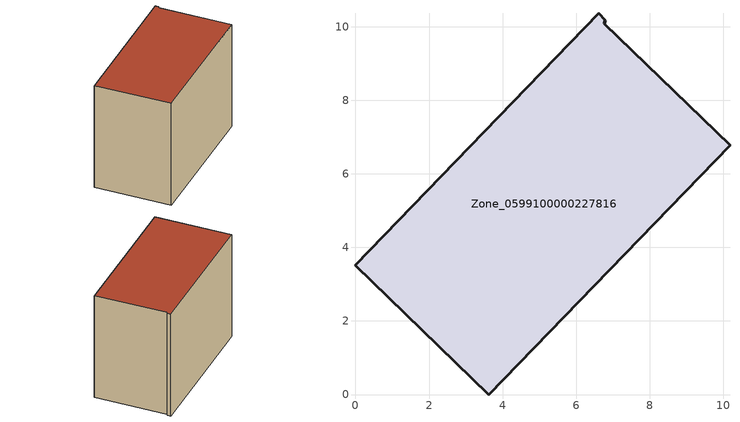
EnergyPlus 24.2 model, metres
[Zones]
Zone_0599100000227816
 floor ground (C_G): 0,3.51 6.61,10.37 6.79,10.19 6.76,10.09 10.19,6.78 3.63,0 z0
 wall outside (C_F): 6.76,10.09 6.79,10.19 6.61,10.37 0,3.51 3.63,0 10.19,6.78 6.76,10.09 z0:7.37
 roof outside (C_R): 3.63,0 10.19,6.78 6.76,10.09 6.79,10.19 6.61,10.37 0,3.51 z7.37
[BUILDING]
Pand.0599100000227816: North Axis=0; Terrain=City; Loads Convergence Tolerance Value=0.04; Temperature Convergence Tolerance Value=0.4; Solar Distribution=FullExterior; Maximum Number of Warmup Days=25; Minimum Number of Warmup Days=1
[Site:Location]
Rotterdam.The.Hague.AP_ZH_NLD Design_Conditions: Latitude=51.96; Longitude=4.45; Time Zone=1; Elevation=-4.5
[SITE:GROUNDTEMPERATURE:BUILDINGSURFACE]
18, 18, 18, 18, 18, 18, 18, 18, 18, 18, 18, 18
[MATERIAL] Thermal Absorptance=0.9; Solar Absorptance=0.7; Visible Absorptance=0.7
Name | Roughness | Thickness | Conductivity | Density | Specific Heat
G.TI.1975-1991 | MediumSmooth | 0.15 | 0.288461 | 540 | 1210
F.TI.1975-1991 | Rough | 0.3 | 0.230769 | 1920 | 840
R.TI.1975-1991 | MediumRough | 0.2 | 0.153846 | 1500 | 1000
[CONSTRUCTION]
C_G: G.TI.1975-1991
C_F: F.TI.1975-1991
C_R: R.TI.1975-1991
[ZONE]
Zone_0599100000227816: Type=1; Multiplier=1; Ceiling Height=Autocalculate; Volume=Autocalculate; Floor Area=autocalculate; Part of Total Floor Area=Yes
[ZONEINFILTRATION:DESIGNFLOWRATE]
Infil_Zone_0599100000227816: Zone or ZoneList or Space or SpaceList=Zone_0599100000227816; Schedule=AlwaysOn; Design Flow Rate Calculation Method=Flow/Area; Flow Rate per Floor Area=0.003; Constant Term Coefficient=1; Temperature Term Coefficient=0; Velocity Term Coefficient=0; Velocity Squared Term Coefficient=0
[HVACTEMPLATE:ZONE:IDEALLOADSAIRSYSTEM]
Zone_0599100000227816: Maximum Heating Supply Air Temperature=50; Minimum Cooling Supply Air Temperature=13; Maximum Heating Supply Air Humidity Ratio=0.0156; Minimum Cooling Supply Air Humidity Ratio=0.0077; Heating Limit=NoLimit; Cooling Limit=NoLimit; Dehumidification Control Type=ConstantSensibleHeatRatio; Cooling Sensible Heat Ratio=0.7; Dehumidification Setpoint=60; Humidification Control Type=None; Humidification Setpoint=30; Outdoor Air Method=None; Outdoor Air Flow Rate per Person=0.00944; Outdoor Air Flow Rate per Zone Floor Area=0; Outdoor Air Flow Rate per Zone=0; Demand Controlled Ventilation Type=None; Outdoor Air Economizer Type=NoEconomizer; Heat Recovery Type=None; Sensible Heat Recovery Effectiveness=0.7; Latent Heat Recovery Effectiveness=0.65
[ZONECONTROL:THERMOSTAT]
ThermostatControl_Zone_0599100000227816: Zone or ZoneList=Zone_0599100000227816; Control Type Schedule=DualSetpointControlType; Control 1=Thermostat_Zone_0599100000227816; Temperature Difference Between Cutout And Setpoint=0
[THERMOSTATSETPOINT:DUALSETPOINT]
Thermostat_Zone_0599100000227816: Heating Setpoint Temperature Schedule=HeatingSetpoint_Zone_0599100000227816; Cooling Setpoint Temperature Schedule=CoolingSetpoint_Zone_0599100000227816
[SCHEDULE:COMPACT]
HeatingSetpoint_Zone_0599100000227816: Through: 12/31, For: AllDays, Until: 24:00, 21
CoolingSetpoint_Zone_0599100000227816: Through: 12/31, For: AllDays, Until: 24:00, 24
DualSetpointControlType: Through: 12/31, For: AllDays, Until: 24:00, 4
AlwaysOn: Through: 12/31, For: AllDays, Until: 24:00, 1
